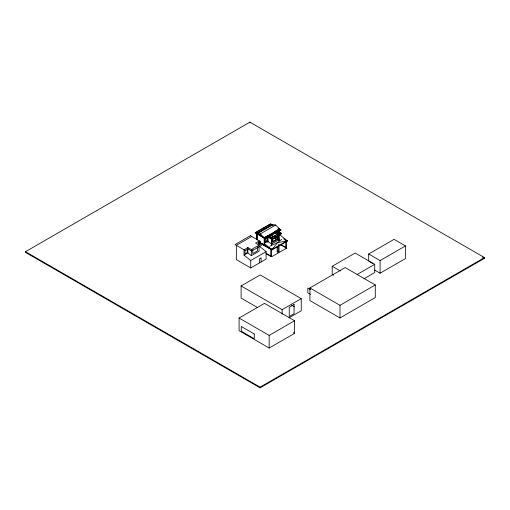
<?xml version="1.0" encoding="UTF-8"?>
<svg xmlns="http://www.w3.org/2000/svg" width="510" height="510" viewBox="0 0 510 510"><rect width="100%" height="100%" fill="white"/><g stroke="black" fill="none" stroke-linecap="round" stroke-linejoin="round"><path stroke-width="0.76" d="M251.723 236.468L236.347 245.348L236.347 259.628L250.722 267.935L250.722 260.521L244.035 255.108L244.035 249.785L247.879 247.567L251.341 249.562L259.029 245.125L259.029 251.251L251.341 255.688L247.879 252.89L247.879 247.567M259.367 262.937L259.373 258.952L261.107 257.952L261.107 261.936M259.411 246.234L266.105 251.64L266.099 259.055L250.722 267.935M267.648 235.709L271.492 237.928L273.602 233.376L275.719 231.489M259.169 242.626L271.875 249.957L277.453 242.703L281.788 239.337M25.5 251.71L249.9 122.158L484.5 257.601L484.5 258.289L260.1 387.842L25.5 252.399L25.5 251.71L260.1 387.154L484.5 257.601M271.562 235.422L265.512 238.916L255.172 232.681L270.549 223.801L273.309 225.394M255.172 232.942L270.549 224.069L272.614 225.261M271.875 224.833L256.498 233.708L256.498 239.235M275.719 225.012L260.342 233.886L256.498 233.446L271.875 224.566L275.719 225.012L279.563 229.003L264.186 237.883L260.342 233.886L260.342 235.665M264.186 238.151L279.563 229.27M255.172 232.681L265.512 238.648L272.219 234.778M273.532 234.02L280.889 229.768L274.839 233.529M271.492 237.481L278.409 233.491M271.492 237.928L279.18 233.491L275.336 231.266M264.786 238.03L264.786 242.014L267.049 240.707L267.431 240.93L267.431 237.743M264.786 242.014L265.168 242.237L267.431 240.93M244.035 255.115L247.879 252.89M271.849 239.107L281.679 233.427L271.849 239.368L268.285 237.048L271.849 239.368M274.954 237.016L274.954 238.597L275.336 238.374L277.453 239.592M256.881 239.802L256.881 233.491L264.569 237.928L264.569 245.029L264.186 245.253L264.186 237.705L268.03 235.486L271.875 237.705M272.544 239.043L272.544 241.734L277.357 238.954L277.74 239.177L277.74 235.142M272.544 241.734L272.926 241.957L277.74 239.177M279.18 239.617L271.492 244.054L268.03 241.255L264.186 243.48L271.875 249.69L287.251 240.816L279.563 234.6M250.722 260.521L266.105 251.64M273.252 248.007L270.874 249.384L270.874 256.485L271.263 256.262L271.263 249.16L259.265 242.237M284.542 241.491L286.257 240.503M271.875 249.957L287.251 241.077L283.63 238.718M277.179 246.668L277.179 251.781L278.103 251.245L279.027 251.781L279.027 245.208M277.179 251.781L278.103 252.31L279.027 251.781M286.257 241.294L286.257 247.605L285.868 247.828L285.868 241.517M286.486 248.185L271.875 256.619L265.901 253.17M257.524 307.562L241.102 298.082L241.102 285.957L260.196 274.935L301.244 298.637L301.244 310.762L288.972 317.845M239.082 318.03L264.473 303.367L294.557 320.739L294.557 333.387L269.172 348.043L239.082 330.678L239.082 318.03L269.172 335.401L294.557 320.739M333.565 275.285L332.214 274.507L332.214 266.284L355.164 253.036L374.729 264.327L374.729 272.55L363.93 278.791M309.901 287.946L345.193 267.565L375.283 284.937L375.283 297.579L339.985 317.959L309.901 300.588L309.901 287.946L339.985 305.311L375.283 284.937M368.673 261.101L368.673 253.993L394.064 239.33L405.482 245.922L405.482 258.57L380.09 273.226L374.716 270.128M241.102 285.957L282.151 309.659L301.244 298.637M368.673 253.993L380.09 260.584L405.482 245.922M357.178 274.463L374.729 264.327M269.745 246.273L277.453 242.703L287.251 240.816M268.03 235.932L273.602 233.376L279.18 233.491M482.428 257.091L484.5 258.289M369.501 261.655L372.593 263.434M278.135 228.18L280.889 229.768M278.823 228.843L280.889 230.035M271.492 225.057L271.875 225.273L257.263 233.708L257.263 240.025M279.18 229.494L278.798 229.27L274.954 231.489L278.798 233.708M281.679 233.427L278.116 231.374L281.679 233.695M332.214 266.284L340.31 270.957M285.919 240.306L287.251 241.077M274.954 238.597L276.873 239.706M280.921 244.526L286.257 247.605M280.054 244.469L286.869 248.408M278.358 244.558L279.563 245.253M259.443 242.072L264.569 245.029M259.061 242.295L271.875 249.69M259.029 245.125L255.567 243.123L259.411 240.905L259.411 244.711M266.214 253.789L270.874 256.485M310.558 289.642L307.817 288.061L307.817 292.823L310.558 294.404M291.663 305.235L294.404 306.816M293.193 332.596L294.557 333.387M275.719 236.819L277.453 238.215M380.09 260.584L380.09 273.226M339.985 305.311L339.985 317.959M285.868 240.726L285.868 241.255M282.151 309.659L282.151 314.205M279.563 230.061L279.563 232.426M279.563 234.007L279.563 235.588M279.18 231.075L279.18 232.649M279.18 235.065L279.18 240.592M278.798 230.851L278.798 232.426M278.798 234.498L278.798 240.816M278.409 235.065L278.409 240.592M278.103 245.743L278.103 252.31M277.357 235.594L277.357 238.954M275.719 236.226L275.719 238.597M275.336 236.793L275.336 238.374M272.926 238.591L272.926 241.957M271.875 239.286L271.875 244.806M271.492 238.272L271.492 245.029M269.172 335.401L269.172 348.043M268.03 237.067L268.03 242.244M267.648 237.284L267.648 242.02M267.049 237.52L267.049 240.707M265.168 238.253L265.168 242.237M260.1 387.154L260.1 387.842M258.43 242.148L258.43 243.742M257.588 246.776L257.588 250.812L252.775 253.591L252.775 249.556M251.341 249.562L251.341 255.688M249.9 122.158L249.9 122.846M247.28 249.377L247.28 252.565L245.017 253.872L245.017 249.887M250.397 235.703L235.021 244.577L245.361 250.55L248.134 248.95L251.698 251.009L261.528 245.329L257.964 243.276L260.737 241.67L250.397 235.703M294.06 304.483L289.246 307.262L289.246 316.519L294.06 313.739L294.06 304.483M254.292 333.993L241.275 326.476L241.275 331.239L254.292 338.755L254.292 333.993"/></g></svg>
